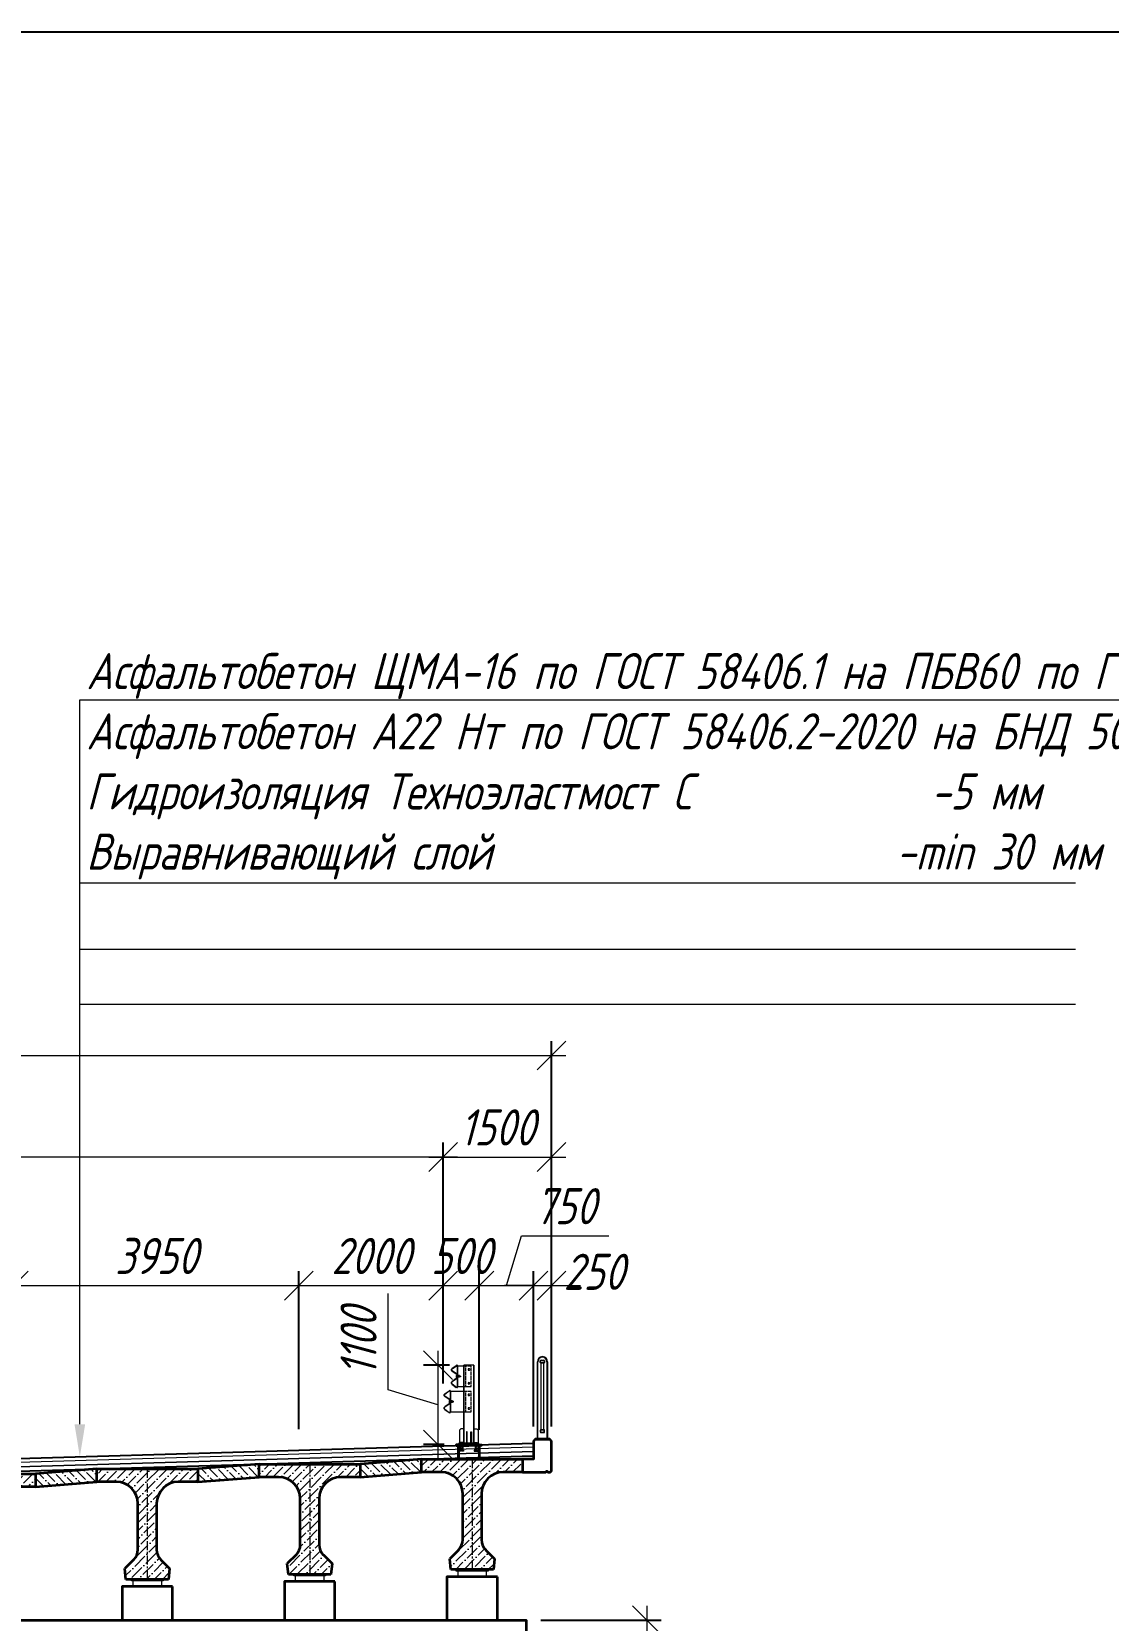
# Model space of a CAD drawing. Header units: millimetres. Extents: x 0 to 285450075, y -3000605 to 8125189010.
# Drawn here: x 7319947 to 7334859, y 38971 to 60973 of the extents above; entities that cross this region are included whole.
import ezdxf
from ezdxf import colors
from ezdxf.entities.mleader import LeaderData, LeaderLine
from ezdxf.math import Vec2, Vec3

# ---------------------------------------------------------------- set-up
doc = ezdxf.new("R2010")
doc.units = ezdxf.units.MM
for name, pattern in [('ACAD_ISO02W100', [15, 12, -3]), ('ACAD_ISO10W100', [18.5, 12, -3, 0.5, -3]), ('осевая', [2, 1.25, -0.25, 0.25, -0.25])]:
    doc.linetypes.add(name, pattern=pattern)
for name, color, linetype, lineweight in [('04_Невидимые', 3, 'Continuous', 13), ('1-Бетон', 106, 'Continuous', 35), ('1-Металл', 4, 'Continuous', 30), ('1-Тонкая', 5, 'Continuous', 20), ('1-Штриховка', 8, 'Continuous', 9), ('Б-Перила', 3, 'Continuous', 20), ('ИС_Выноска', 3, 'Continuous', 18), ('ИС_Выноски', 3, 'Continuous', 18), ('ИС_Ось', 3, 'осевая', 18), ('ИС_Размер', 3, 'Continuous', 18)]:
    doc.layers.add(name, color=color, linetype=linetype, lineweight=lineweight)
doc.layers.add('Красный поперечник', color=1, linetype='Continuous')
doc.styles.add('0', font='isocpeur.ttf', dxfattribs={"width": 0.8, "oblique": 15})
doc.styles.add('ISOCPEUR', font='isocpeur.ttf', dxfattribs={"width": 0.8, "oblique": 15, "height": 2.5})
doc.dimstyles.new('М200', dxfattribs={"dimscale": 200, "dimtxt": 2.5, "dimasz": 2, "dimexe": 1, "dimexo": 1, "dimgap": 0.8, "dimtad": 1, "dimdec": 0, "dimzin": 0, "dimdsep": 46, "dimtxsty": '0', "dimblk": 'OBLIQUE', "dimcen": 0.09, "dimdle": 1, "dimclrd": 256, "dimclre": 256, "dimclrt": 256, "dimadec": 4, "dimazin": 0, "dimtfac": 1, "dimtdec": 0, "dimtmove": 1, "dimatfit": 2, "dimfxl": 1, "dimtolj": 1, "dimtzin": 0, "dimlwd": -1, "dimarcsym": 0})

# ---------------------------------------------------------------- blocks, each defined once
blk = doc.blocks.new('1530')
at = {"layer": '1-Штриховка'}
h = blk.add_hatch(dxfattribs=at)
h.set_pattern_fill('ANSI36', color=256, scale=25, style=0)
h.set_pattern_definition([(45, (-1571632.81, 568569.22), (42.0949506, 154.348152), [198.4375, -39.6875, 0, -39.6875])])
h.paths.add_polyline_path([(130, -480), (130, -1117, 0.198927), (189, -1259), (310, -1380), (295, -1530), (-295, -1530), (-310, -1380), (-189, -1259, 0.198898), (-130, -1117), (-130, -480, 0.414214), (-430, -180), (-700, -180), (-700, 0), (700, 0), (700, -180), (430, -180, 0.414224)])
at = {"layer": '1-Бетон'}
for p, q in [((-700, 0), (700, 0)), ((-700, -180), (-700, 0)), ((-430, -180), (-700, -180)), ((700, -180), (430, -180)), ((700, 0), (700, -180)), ((-130, -1117), (-130, -480)), ((130, -480), (130, -1117)), ((-189, -1259), (-310, -1380)), ((189, -1259), (310, -1380)), ((-295, -1530), (-310, -1380)), ((295, -1530), (-295, -1530)), ((310, -1380), (295, -1530))]:
    blk.add_line(p, q, dxfattribs=at)
for centre, radius, start, end in [((-430, -480), 300, 0, 90), ((430, -480), 300, 90, 180), ((-330, -1117), 200, 315.0289, 359.9744), ((330, -1117), 200, 180.0256, 224.9711)]:
    blk.add_arc(centre, radius, start, end, dxfattribs=at)
at = {"layer": 'ИС_Ось', "ltscale": 100}
blk.add_line((0, 0), (0, -1530), dxfattribs=at)
blk = doc.blocks.new('_OBLIQUE')
at = {"color": 0, "linetype": 'ByBlock', "lineweight": -2}
blk.add_line((0.5, 0.5), (-0.5, -0.5), dxfattribs=at)
blk = doc.blocks.new('*D1136')
at = {"layer": 'Defpoints', "color": 0, "linetype": 'Continuous', "transparency": 16777216}
for p in [(7325647, 43606), (7325647, 42049), (7323647, 41417)]:
    blk.add_point(p, dxfattribs=at)
at = {"layer": 'ИС_Размер', "lineweight": -2, "transparency": 16777216}
for p, q in [((7323647, 41617), (7323647, 43806)), ((7325647, 42249), (7325647, 43806))]:
    blk.add_line(p, q, dxfattribs=at)
at = {"layer": 'ИС_Размер', "transparency": 16777216}
blk.add_line((7323447, 43606), (7325847, 43606), dxfattribs=at)
at = {"layer": 'ИС_Размер', "linetype": 'Continuous', "transparency": 16777216, "xscale": 400, "yscale": 400, "zscale": 400, "rotation": 180}
blk.add_blockref('_OBLIQUE', (7323647, 43606), dxfattribs=at)
at = {"layer": 'ИС_Размер', "linetype": 'Continuous', "transparency": 16777216, "xscale": 400, "yscale": 400, "zscale": 400}
blk.add_blockref('_OBLIQUE', (7325647, 43606), dxfattribs=at)
at = {"layer": 'ИС_Размер', "linetype": 'Continuous', "transparency": 16777216, "insert": (7324647, 44016), "char_height": 500, "attachment_point": 5, "style": '0'}
blk.add_mtext('\\A1;2000', dxfattribs=at)
blk = doc.blocks.new('*D1137')
at = {"layer": 'Defpoints', "color": 0, "transparency": 16777216}
for p in [(7327147, 43606), (7326897, 41452), (7327147, 41452)]:
    blk.add_point(p, dxfattribs=at)
at = {"layer": 'ИС_Размер', "lineweight": -2, "transparency": 16777216}
for p, q in [((7326897, 41652), (7326897, 43806)), ((7327147, 41652), (7327147, 43806))]:
    blk.add_line(p, q, dxfattribs=at)
at = {"layer": 'ИС_Размер', "transparency": 16777216}
for p, q in [((7326897, 43606), (7326497, 43606)), ((7326897, 43606), (7327147, 43606)), ((7327147, 43606), (7327547, 43606))]:
    blk.add_line(p, q, dxfattribs=at)
at = {"layer": 'ИС_Размер', "transparency": 16777216, "xscale": 400, "yscale": 400, "zscale": 400}
blk.add_blockref('_OBLIQUE', (7326897, 43606), dxfattribs=at)
at = {"layer": 'ИС_Размер', "transparency": 16777216, "xscale": 400, "yscale": 400, "zscale": 400, "rotation": 180}
blk.add_blockref('_OBLIQUE', (7327147, 43606), dxfattribs=at)
at = {"layer": 'ИС_Размер', "transparency": 16777216, "insert": (7327734, 43797), "char_height": 500, "attachment_point": 5, "style": '0'}
blk.add_mtext('\\A1;250', dxfattribs=at)
blk = doc.blocks.new('*D1138')
at = {"layer": 'Defpoints', "color": 0, "transparency": 16777216}
for p in [(7326147, 43606), (7325647, 42049), (7326147, 41409)]:
    blk.add_point(p, dxfattribs=at)
at = {"layer": 'ИС_Размер', "lineweight": -2, "transparency": 16777216}
for p, q in [((7325647, 42249), (7325647, 43806)), ((7326147, 41609), (7326147, 43806))]:
    blk.add_line(p, q, dxfattribs=at)
at = {"layer": 'ИС_Размер', "transparency": 16777216}
blk.add_line((7325447, 43606), (7326347, 43606), dxfattribs=at)
at = {"layer": 'ИС_Размер', "transparency": 16777216, "xscale": 400, "yscale": 400, "zscale": 400, "rotation": 180}
blk.add_blockref('_OBLIQUE', (7325647, 43606), dxfattribs=at)
at = {"layer": 'ИС_Размер', "transparency": 16777216, "xscale": 400, "yscale": 400, "zscale": 400}
blk.add_blockref('_OBLIQUE', (7326147, 43606), dxfattribs=at)
at = {"layer": 'ИС_Размер', "transparency": 16777216, "insert": (7325897, 44016), "char_height": 500, "attachment_point": 5, "style": '0'}
blk.add_mtext('\\A1;500', dxfattribs=at)
blk = doc.blocks.new('*D1139')
at = {"layer": 'Defpoints', "color": 0, "transparency": 16777216}
for p in [(7326897, 43606), (7326147, 41409), (7326897, 41452)]:
    blk.add_point(p, dxfattribs=at)
at = {"layer": 'ИС_Размер', "transparency": 16777216}
for p, q in [((7326522, 43606), (7326729, 44296)), ((7326729, 44296), (7327943, 44296)), ((7325947, 43606), (7327097, 43606))]:
    blk.add_line(p, q, dxfattribs=at)
at = {"layer": 'ИС_Размер', "lineweight": -2, "transparency": 16777216}
for p, q in [((7326147, 41609), (7326147, 43806)), ((7326897, 41652), (7326897, 43806))]:
    blk.add_line(p, q, dxfattribs=at)
at = {"layer": 'ИС_Размер', "transparency": 16777216, "xscale": 400, "yscale": 400, "zscale": 400, "rotation": 180}
blk.add_blockref('_OBLIQUE', (7326147, 43606), dxfattribs=at)
at = {"layer": 'ИС_Размер', "transparency": 16777216, "xscale": 400, "yscale": 400, "zscale": 400}
blk.add_blockref('_OBLIQUE', (7326897, 43606), dxfattribs=at)
at = {"layer": 'ИС_Размер', "transparency": 16777216, "insert": (7327336, 44706), "char_height": 500, "attachment_point": 5, "style": '0'}
blk.add_mtext('\\A1;750', dxfattribs=at)
blk = doc.blocks.new('*D1140')
at = {"layer": 'Defpoints', "color": 0, "linetype": 'Continuous', "transparency": 16777216}
for p in [(7327147, 46793), (7295697, 41553), (7327147, 41452)]:
    blk.add_point(p, dxfattribs=at)
at = {"layer": 'ИС_Размер', "lineweight": -2, "transparency": 16777216}
for p, q in [((7295697, 41753), (7295697, 46993)), ((7327147, 41652), (7327147, 46993))]:
    blk.add_line(p, q, dxfattribs=at)
at = {"layer": 'ИС_Размер', "transparency": 16777216}
blk.add_line((7295497, 46793), (7327347, 46793), dxfattribs=at)
at = {"layer": 'ИС_Размер', "linetype": 'Continuous', "transparency": 16777216, "xscale": 400, "yscale": 400, "zscale": 400, "rotation": 180}
blk.add_blockref('_OBLIQUE', (7295697, 46793), dxfattribs=at)
at = {"layer": 'ИС_Размер', "linetype": 'Continuous', "transparency": 16777216, "xscale": 400, "yscale": 400, "zscale": 400}
blk.add_blockref('_OBLIQUE', (7327147, 46793), dxfattribs=at)
at = {"layer": 'ИС_Размер', "linetype": 'Continuous', "transparency": 16777216, "insert": (7311422, 47203), "char_height": 500, "attachment_point": 5, "style": '0'}
blk.add_mtext('\\A1;31450', dxfattribs=at)
blk = doc.blocks.new('*D1141')
at = {"layer": 'Defpoints', "color": 0, "linetype": 'Continuous', "transparency": 16777216}
for p in [(7311797, 45387), (7325647, 42049), (7311797, 41061)]:
    blk.add_point(p, dxfattribs=at)
at = {"layer": 'ИС_Размер', "lineweight": -2, "transparency": 16777216}
for p, q in [((7311797, 41261), (7311797, 45587)), ((7325647, 42249), (7325647, 45587))]:
    blk.add_line(p, q, dxfattribs=at)
at = {"layer": 'ИС_Размер', "transparency": 16777216}
blk.add_line((7325847, 45387), (7311597, 45387), dxfattribs=at)
at = {"layer": 'ИС_Размер', "linetype": 'Continuous', "transparency": 16777216, "xscale": 400, "yscale": 400, "zscale": 400, "rotation": 180}
blk.add_blockref('_OBLIQUE', (7311797, 45387), dxfattribs=at)
at = {"layer": 'ИС_Размер', "linetype": 'Continuous', "transparency": 16777216, "xscale": 400, "yscale": 400, "zscale": 400}
blk.add_blockref('_OBLIQUE', (7325647, 45387), dxfattribs=at)
at = {"layer": 'ИС_Размер', "linetype": 'Continuous', "transparency": 16777216, "insert": (7318722, 45797), "char_height": 500, "attachment_point": 5, "style": '0'}
blk.add_mtext('\\A1;13850', dxfattribs=at)
blk = doc.blocks.new('ПО')
at = {"layer": '1-Металл'}
blk.add_lwpolyline([(100, 0), (100, 10), (-100, 10), (-100, 0)], close=True, dxfattribs=at)
at = {"layer": 'Б-Перила'}
for p, q in [((-70, 10), (-70, 1080)), ((-62, 10), (-62, 1080)), ((-30, 1070), (-30, 1090)), ((-25, 1070), (-25, 1090)), ((-20, 1100), (20, 1100)), ((-20, 1095), (20, 1095)), ((20, 1065), (-20, 1065)), ((20, 1060), (-20, 1060)), ((-19, 138), (-19, 1060)), ((19, 138), (19, 1060)), ((25, 1090), (25, 1070)), ((30, 1090), (30, 1070)), ((62, 1080), (62, 10)), ((70, 1080), (70, 10)), ((-30, 128), (-30, 108)), ((-25, 128), (-25, 108)), ((20, 138), (-20, 138)), ((20, 133), (-20, 133)), ((-20, 103), (20, 103)), ((-20, 98), (20, 98)), ((-19, 138), (19, 138)), ((25, 108), (25, 128)), ((30, 108), (30, 128))]:
    blk.add_line(p, q, dxfattribs=at)
for centre, radius, start, end in [((0, 1080), 70, 90, 180), ((0, 1080), 62, 90, 180), ((0, 1080), 70, 360, 90), ((0, 1080), 62, 0, 90), ((-20, 1090), 10, 90, 180), ((-20, 1070), 10, 180, 270), ((-20, 1090), 5, 90, 180), ((-20, 1070), 5, 180, 270), ((20, 1090), 10, 0, 90), ((20, 1090), 5, 0, 90), ((20, 1070), 10, 270, 0), ((20, 1070), 5, 270, 0), ((-20, 128), 10, 90, 180), ((-20, 108), 10, 180, 270), ((-20, 128), 5, 90, 180), ((-20, 108), 5, 180, 270), ((20, 128), 10, 0, 90), ((20, 128), 5, 0, 90), ((20, 108), 10, 270, 0), ((20, 108), 5, 270, 0)]:
    blk.add_arc(centre, radius, start, end, dxfattribs=at)
blk = doc.blocks.new('*D1151')
at = {"layer": 'Defpoints', "color": 0, "linetype": 'Continuous', "transparency": 16777216}
for p in [(7323647, 43606), (7323647, 41417), (7319697, 41290)]:
    blk.add_point(p, dxfattribs=at)
at = {"layer": 'ИС_Размер', "lineweight": -2, "transparency": 16777216}
for p, q in [((7319697, 41490), (7319697, 43806)), ((7323647, 41617), (7323647, 43806))]:
    blk.add_line(p, q, dxfattribs=at)
at = {"layer": 'ИС_Размер', "transparency": 16777216}
blk.add_line((7319497, 43606), (7323847, 43606), dxfattribs=at)
at = {"layer": 'ИС_Размер', "linetype": 'Continuous', "transparency": 16777216, "xscale": 400, "yscale": 400, "zscale": 400, "rotation": 180}
blk.add_blockref('_OBLIQUE', (7319697, 43606), dxfattribs=at)
at = {"layer": 'ИС_Размер', "linetype": 'Continuous', "transparency": 16777216, "xscale": 400, "yscale": 400, "zscale": 400}
blk.add_blockref('_OBLIQUE', (7323647, 43606), dxfattribs=at)
at = {"layer": 'ИС_Размер', "linetype": 'Continuous', "transparency": 16777216, "insert": (7321672, 44016), "char_height": 500, "attachment_point": 5, "style": '0'}
blk.add_mtext('\\A1;3950', dxfattribs=at)
blk = doc.blocks.new('*D1221')
at = {"layer": 'Defpoints', "color": 0, "linetype": 'Continuous', "transparency": 16777216}
for p in [(7326797, 38972, 5778), (7324897, 37472, 5778), (7328468, 37472)]:
    blk.add_point(p, dxfattribs=at)
at = {"layer": 'ИС_Размер', "transparency": 16777216}
blk.add_line((7328468, 39172), (7328468, 37272), dxfattribs=at)
at = {"layer": 'ИС_Размер', "lineweight": -2, "transparency": 16777216}
for p, q in [((7326997, 38972), (7328668, 38972)), ((7325097, 37472), (7328668, 37472))]:
    blk.add_line(p, q, dxfattribs=at)
at = {"layer": 'ИС_Размер', "linetype": 'Continuous', "transparency": 16777216, "xscale": 400, "yscale": 400, "zscale": 400}
for p, rotation in [((7328468, 38972), 90), ((7328468, 37472), 270)]:
    blk.add_blockref('_OBLIQUE', p, dxfattribs=dict(at, rotation=rotation))
at = {"layer": 'ИС_Размер', "linetype": 'Continuous', "transparency": 16777216, "insert": (7328058, 38222), "char_height": 500, "attachment_point": 5, "rotation": 90, "style": '0'}
blk.add_mtext('\\A1;1500', dxfattribs=at)
blk = doc.blocks.new('*D1153')
at = {"layer": 'Defpoints', "color": 0, "linetype": 'Continuous', "transparency": 16777216}
for p in [(7327147, 45387), (7325647, 43606, 5778), (7327147, 43606, 5778)]:
    blk.add_point(p, dxfattribs=at)
at = {"layer": 'ИС_Размер', "lineweight": -2, "transparency": 16777216}
for p, q in [((7325647, 43806), (7325647, 45587)), ((7327147, 43806), (7327147, 45587))]:
    blk.add_line(p, q, dxfattribs=at)
at = {"layer": 'ИС_Размер', "transparency": 16777216}
blk.add_line((7325447, 45387), (7327347, 45387), dxfattribs=at)
at = {"layer": 'ИС_Размер', "linetype": 'Continuous', "transparency": 16777216, "xscale": 400, "yscale": 400, "zscale": 400, "rotation": 180}
blk.add_blockref('_OBLIQUE', (7325647, 45387), dxfattribs=at)
at = {"layer": 'ИС_Размер', "linetype": 'Continuous', "transparency": 16777216, "xscale": 400, "yscale": 400, "zscale": 400}
blk.add_blockref('_OBLIQUE', (7327147, 45387), dxfattribs=at)
at = {"layer": 'ИС_Размер', "linetype": 'Continuous', "transparency": 16777216, "insert": (7326397, 45797), "char_height": 500, "attachment_point": 5, "style": '0'}
blk.add_mtext('\\A1;1500', dxfattribs=at)
blk = doc.blocks.new('_None')
blk = doc.blocks.new('*D1462')
at = {"layer": 'Defpoints', "color": 0, "transparency": 16777216}
for p in [(7325932, 42504), (7325574, 41404), (7325862, 41404)]:
    blk.add_point(p, dxfattribs=at)
at = {"layer": 'ИС_Размер', "transparency": 16777216}
for p, q in [((7324884, 42161), (7324884, 43495)), ((7325574, 42704), (7325574, 41204)), ((7325574, 41954), (7324884, 42161))]:
    blk.add_line(p, q, dxfattribs=at)
at = {"layer": 'ИС_Размер', "lineweight": -2, "transparency": 16777216}
for p, q in [((7325732, 42504), (7325374, 42504)), ((7325662, 41404), (7325374, 41404))]:
    blk.add_line(p, q, dxfattribs=at)
at = {"layer": 'ИС_Размер', "transparency": 16777216, "xscale": 400, "yscale": 400, "zscale": 400}
for p, rotation in [((7325574, 42504), 90), ((7325574, 41404), 270)]:
    blk.add_blockref('_OBLIQUE', p, dxfattribs=dict(at, rotation=rotation))
at = {"layer": 'ИС_Размер', "transparency": 16777216, "insert": (7324474, 42828), "char_height": 500, "attachment_point": 5, "rotation": 90, "style": '0'}
blk.add_mtext('\\A1;1100', dxfattribs=at)
blk = doc.blocks.new('Барьерка3')
at = {"lineweight": 15}
for p, q in [((1026, 1779), (1026, 699)), ((1026, 1779), (1166, 1779)), ((1034, 1779), (1034, 699)), ((1159, 699), (1159, 1779)), ((1166, 699), (1166, 1779)), ((1166, 1763), (1256, 1763)), ((1252, 1763), (1252, 1483)), ((1256, 1779), (1255, 1775)), ((1255, 1775), (1261, 1774)), ((1256, 1779), (1262, 1778)), ((1256, 1763), (1256, 1483)), ((1328, 1727), (1267, 1771)), ((1330, 1730), (1270, 1774)), ((1213, 1628), (1213, 1617)), ((1213, 1628), (1225, 1628)), ((1213, 1617), (1225, 1617)), ((1225, 1633), (1225, 1613)), ((1226, 1636), (1233, 1636)), ((1226, 1610), (1233, 1610)), ((1234, 1633), (1234, 1613)), ((1234, 1633), (1234, 1613)), ((1235, 1636), (1250, 1636)), ((1235, 1636), (1240, 1636)), ((1235, 1610), (1250, 1610)), ((1235, 1610), (1240, 1610)), ((1239, 1628), (1250, 1628)), ((1239, 1617), (1250, 1617)), ((1250, 1601), (1250, 1645)), ((1250, 1645), (1252, 1645)), ((1252, 1601), (1250, 1601)), ((1252, 1645), (1252, 1601)), ((1260, 1638), (1260, 1607)), ((1267, 1657), (1328, 1700)), ((1267, 1589), (1328, 1546)), ((1270, 1654), (1330, 1696)), ((1270, 1592), (1330, 1549)), ((1256, 1483), (1166, 1483)), ((1166, 1413), (1356, 1413)), ((1261, 1472), (1255, 1471)), ((1256, 1467), (1255, 1471)), ((1262, 1468), (1256, 1467)), ((1328, 1519), (1267, 1475)), ((1330, 1515), (1270, 1471)), ((1352, 1413), (1352, 1133)), ((1356, 1429), (1355, 1425)), ((1355, 1425), (1361, 1424)), ((1356, 1429), (1362, 1428)), ((1356, 1413), (1356, 1133)), ((1428, 1377), (1367, 1421)), ((1367, 1307), (1428, 1350)), ((1430, 1380), (1370, 1424)), ((1370, 1304), (1430, 1346)), ((1356, 1133), (1166, 1133)), ((1361, 1122), (1355, 1121)), ((1356, 1117), (1355, 1121)), ((1362, 1118), (1356, 1117)), ((1360, 1288), (1360, 1257)), ((1367, 1239), (1428, 1196)), ((1428, 1169), (1367, 1125)), ((1370, 1242), (1430, 1199)), ((1430, 1165), (1370, 1121)), ((980, 699), (980, 709)), ((1012, 709), (980, 709)), ((980, 699), (980, 709)), ((1006, 709), (980, 709)), ((996, 699), (980, 699)), ((1012, 699), (980, 699)), ((989, 699), (989, 709)), ((989, 699), (989, 709)), ((989, 699), (989, 709)), ((989, 699), (989, 709)), ((1003, 699), (1003, 709)), ((1003, 699), (1003, 709)), ((1003, 699), (1003, 709)), ((1003, 699), (1003, 709)), ((1003, 699), (1003, 709)), ((1003, 699), (1003, 709)), ((1003, 699), (1003, 709)), ((1003, 699), (1003, 709)), ((1003, 699), (1003, 709)), ((1003, 699), (1003, 709)), ((1010, 709), (1006, 709)), ((1012, 701), (1012, 709)), ((1012, 699), (1012, 707)), ((1012, 699), (1012, 707)), ((1012, 701), (1012, 707)), ((1012, 699), (1012, 707)), ((1012, 699), (1012, 707)), ((1180, 701), (1180, 709)), ((1180, 709), (1212, 709)), ((1180, 699), (1180, 707)), ((1180, 699), (1180, 707)), ((1180, 701), (1180, 707)), ((1180, 699), (1180, 707)), ((1180, 699), (1180, 707)), ((1180, 699), (1212, 699)), ((1182, 709), (1186, 709)), ((1186, 709), (1212, 709)), ((1189, 699), (1189, 709)), ((1189, 699), (1189, 709)), ((1189, 699), (1189, 709)), ((1189, 699), (1189, 709)), ((1189, 699), (1189, 709)), ((1189, 699), (1189, 709)), ((1189, 699), (1189, 709)), ((1189, 699), (1189, 709)), ((1189, 699), (1189, 709)), ((1189, 699), (1189, 709)), ((1196, 699), (1212, 699)), ((1203, 699), (1203, 709)), ((1203, 699), (1203, 709)), ((1203, 699), (1203, 709)), ((1203, 699), (1203, 709)), ((1212, 699), (1212, 709)), ((1212, 699), (1212, 709))]:
    blk.add_line(p, q, dxfattribs=at)
at = {"color": 3, "linetype": 'ACAD_ISO02W100', "lineweight": 15, "ltscale": 2}
for p, q in [((1063, 1763), (1166, 1763)), ((1063, 1483), (1063, 1763)), ((1138, 1483), (1138, 1763)), ((1166, 1483), (1063, 1483)), ((1063, 1413), (1166, 1413)), ((1063, 1133), (1063, 1413)), ((1138, 1133), (1138, 1413)), ((1166, 1133), (1063, 1133)), ((983, 679), (983, 659)), ((985, 679), (985, 659)), ((1007, 679), (1007, 659)), ((1009, 679), (1009, 659)), ((1183, 679), (1183, 659)), ((1185, 679), (1185, 659)), ((1207, 679), (1207, 659)), ((1209, 679), (1209, 659)), ((984, 659), (984, 599)), ((1008, 659), (1008, 599)), ((1184, 659), (1184, 599)), ((1208, 659), (1208, 599))]:
    blk.add_line(p, q, dxfattribs=at)
at = {"color": 7, "lineweight": 15}
for p, q in [((1313, 1278), (1313, 1267)), ((1313, 1278), (1325, 1278)), ((1313, 1267), (1325, 1267)), ((1325, 1283), (1325, 1263)), ((1326, 1286), (1333, 1286)), ((1326, 1260), (1333, 1260)), ((1334, 1283), (1334, 1263)), ((1334, 1283), (1334, 1263)), ((1335, 1286), (1350, 1286)), ((1335, 1286), (1340, 1286)), ((1335, 1260), (1350, 1260)), ((1335, 1260), (1340, 1260)), ((1339, 1278), (1350, 1278)), ((1339, 1267), (1350, 1267))]:
    blk.add_line(p, q, dxfattribs=at)
at = {"lineweight": 15, "ltscale": 5}
for p, q in [((1350, 1251), (1350, 1295)), ((1350, 1295), (1352, 1295)), ((1352, 1251), (1350, 1251)), ((1352, 1295), (1352, 1251))]:
    blk.add_line(p, q, dxfattribs=at)
at = {"linetype": 'ACAD_ISO10W100', "ltscale": 2.5}
for p, q in [((996, 685), (996, 587)), ((1196, 685), (1196, 587))]:
    blk.add_line(p, q, dxfattribs=at)
at = {"linetype": 'Continuous'}
for p, q in [((946, 477), (946, 659)), ((1246, 477), (946, 477)), ((956, 659), (956, 477)), ((1237, 659), (1237, 477)), ((1246, 477), (1246, 659))]:
    blk.add_line(p, q, dxfattribs=at)
at = {"lineweight": 15}
blk.add_lwpolyline([(1260, 1638), (1264, 1638, -0.414214), (1270, 1632), (1270, 1625), (1266, 1625), (1266, 1621), (1270, 1621), (1270, 1614, -0.414214), (1264, 1608), (1260, 1608), (1260, 1638)], format="xyb", dxfattribs=at)
at = {"color": 7, "lineweight": 15}
blk.add_lwpolyline([(1360, 1288), (1364, 1288, -0.414214), (1370, 1282), (1370, 1275), (1366, 1275), (1366, 1271), (1370, 1271), (1370, 1264, -0.414214), (1364, 1258), (1360, 1258), (1360, 1288)], format="xyb", dxfattribs=at)
at = {"lineweight": 15}
for points in [[(1026, 897), (986, 897), (966, 877), (966, 699)], [(1166, 897), (1206, 897), (1226, 877), (1226, 699)]]:
    blk.add_lwpolyline(points, dxfattribs=at)
at = {"linetype": 'Continuous'}
for points in [[(1096, 679), (921, 679), (921, 659), (1096, 659)], [(1096, 679), (1271, 679), (1271, 659), (1096, 659)]]:
    blk.add_lwpolyline(points, dxfattribs=at)
blk.add_lwpolyline([(921, 659), (1271, 659), (1271, 679), (921, 679)], close=True, dxfattribs=at)
at = {"lineweight": 15}
for points in [[(1236, 679), (956, 679), (956, 699), (1236, 699)], [(1071, 855), (1061, 855), (1061, 699), (1071, 699)], [(1121, 855), (1131, 855), (1131, 699), (1121, 699)]]:
    blk.add_lwpolyline(points, close=True, dxfattribs=at)
at = {"color": 3, "linetype": 'ACAD_ISO02W100', "lineweight": 15, "ltscale": 2}
for points in [[(971, 599), (1021, 599), (1021, 589), (971, 589)], [(982, 659), (1010, 659), (1010, 599), (982, 599)], [(1221, 599), (1171, 599), (1171, 589), (1221, 589)], [(1210, 659), (1182, 659), (1182, 599), (1210, 599)]]:
    blk.add_lwpolyline(points, close=True, dxfattribs=at)
at = {"lineweight": 15}
for centre in [(1096, 1718), (1096, 1528), (1096, 1368), (1096, 1178)]:
    blk.add_circle(centre, 10.9, dxfattribs=at)
for centre, radius, start, end in [((1258, 1758), 16, 53.8126, 78.6901), ((1258, 1758), 20, 53.8126, 78.6901), ((1280, 1637), 24, 122.4532, 180), ((1280, 1609), 24, 180, 237.5468), ((1280, 1637), 20, 122.4532, 180), ((1280, 1609), 20, 180, 237.5468), ((1319, 1713), 16, 302.4532, 57.5468), ((1319, 1532), 16, 302.4532, 57.5468), ((1319, 1713), 20, 302.4532, 57.5468), ((1319, 1532), 20, 302.4532, 57.5468), ((1258, 1487), 16, 281.3099, 306.1874), ((1258, 1487), 20, 281.3099, 306.1874), ((1358, 1408), 16, 53.8126, 78.6901), ((1358, 1408), 20, 53.8126, 78.6901), ((1419, 1363), 16, 302.4532, 57.5468), ((1419, 1363), 20, 302.4532, 57.5468), ((1380, 1287), 24, 122.4532, 180), ((1380, 1287), 20, 122.4532, 180), ((1358, 1137), 16, 281.3099, 306.1874), ((1358, 1137), 20, 281.3099, 306.1874), ((982, 707), 2, 90, 180), ((982, 701), 2, 180, 270), ((987, 707), 2, 0, 90), ((987, 701), 2, 270, 0), ((991, 707), 2, 90, 180), ((991, 701), 2, 180, 270), ((1001, 707), 2, 0, 90), ((1001, 701), 2, 270, 0), ((1005, 707), 2, 90, 180), ((1005, 701), 2, 180, 270), ((1010, 707), 2, 359.9996, 90), ((1010, 701), 2, 270, 0), ((1182, 707), 2, 90, 180.0004), ((1182, 701), 2, 180, 270), ((1187, 707), 2, 0, 90), ((1187, 701), 2, 270, 0), ((1191, 707), 2, 90, 180), ((1191, 701), 2, 180, 270), ((1201, 707), 2, 0, 90), ((1201, 701), 2, 270, 0), ((1205, 707), 2, 90, 180), ((1205, 701), 2, 180, 270), ((1210, 707), 2, 0, 90), ((1210, 701), 2, 270, 0)]:
    blk.add_arc(centre, radius, start, end, dxfattribs=at)
at = {"lineweight": 15, "ltscale": 0.2}
for centre, radius, start, end in [((1380, 1259), 24, 180, 237.5468), ((1380, 1259), 20, 180, 237.5468), ((1419, 1182), 16, 302.4532, 57.5468), ((1419, 1182), 20, 302.4532, 57.5468)]:
    blk.add_arc(centre, radius, start, end, dxfattribs=at)
at = {"lineweight": 15}
for centre, major_axis, start_param, end_param in [((1229, 1633), (3.23, 3.23), 1.691386, 2.356194), ((1229, 1633), (-3.23, 3.23), 0.785398, 2.356194), ((1229, 1624), (3.23, 3.23), 0.785398, 2.356194), ((1229, 1622), (-3.23, 3.23), 0.785398, 2.356194), ((1229, 1613), (3.23, 3.23), 0.785398, 2.356194), ((1229, 1613), (-3.23, 3.23), 0.785398, 1.450207), ((1229, 1633), (3.23, 3.23), 3.926991, 5.497787), ((1229, 1624), (-3.23, 3.23), 3.926991, 5.497787), ((1229, 1622), (3.23, 3.23), 3.926991, 5.497787), ((1229, 1613), (-3.23, 3.23), 3.926991, 5.497787), ((1229, 1633), (-3.23, 3.23), 3.926991, 4.5918), ((1229, 1613), (3.23, 3.23), 4.832978, 5.497787), ((1239, 1633), (3.23, 3.23), 1.691386, 2.356194), ((1239, 1633), (3.23, 3.23), 2.356194, 3.926991), ((1239, 1624), (-3.23, 3.23), -0.785398, 0.785398), ((1239, 1622), (3.23, 3.23), 2.356194, 3.926991), ((1239, 1613), (-3.23, 3.23), -0.785398, 0.785398), ((1239, 1613), (-3.23, 3.23), 0.785398, 1.450207)]:
    blk.add_ellipse(centre, major_axis=major_axis, ratio=1, start_param=start_param, end_param=end_param, dxfattribs=at)
at = {"color": 7, "lineweight": 15}
for centre, major_axis, start_param, end_param in [((1329, 1283), (3.23, 3.23), 1.691386, 2.356194), ((1329, 1283), (-3.23, 3.23), 0.785398, 2.356194), ((1329, 1274), (3.23, 3.23), 0.785398, 2.356194), ((1329, 1272), (-3.23, 3.23), 0.785398, 2.356194), ((1329, 1263), (3.23, 3.23), 0.785398, 2.356194), ((1329, 1263), (-3.23, 3.23), 0.785398, 1.450207), ((1329, 1283), (3.23, 3.23), 3.926991, 5.497787), ((1329, 1274), (-3.23, 3.23), 3.926991, 5.497787), ((1329, 1272), (3.23, 3.23), 3.926991, 5.497787), ((1329, 1263), (-3.23, 3.23), 3.926991, 5.497787), ((1329, 1283), (-3.23, 3.23), 3.926991, 4.5918), ((1329, 1263), (3.23, 3.23), 4.832978, 5.497787), ((1339, 1283), (3.23, 3.23), 1.691386, 2.356194), ((1339, 1283), (3.23, 3.23), 2.356194, 3.926991), ((1339, 1274), (-3.23, 3.23), -0.785398, 0.785398), ((1339, 1272), (3.23, 3.23), 2.356194, 3.926991), ((1339, 1263), (-3.23, 3.23), -0.785398, 0.785398), ((1339, 1263), (-3.23, 3.23), 0.785398, 1.450207)]:
    blk.add_ellipse(centre, major_axis=major_axis, ratio=1, start_param=start_param, end_param=end_param, dxfattribs=at)

msp = doc.modelspace()

# ---------------------------------------------------------------- hatches: boundary and pattern name
at = {"layer": '1-Штриховка'}
h = msp.add_hatch(dxfattribs=at)
h.set_pattern_fill('ANSI36', color=256, scale=25, angle=90, style=0)
h.set_pattern_definition([(135, (1596024.92, -5210950.3), (-154.3481521, 42.0949506), [198.4375, -39.6875, 0, -39.6875])])
h.paths.add_polyline_path([(7325347.2882, 41201.8216), (7324497.2882, 41134.3216), (7324497.2882, 40954.3216), (7325347.2882, 41021.8216)])
h = msp.add_hatch(dxfattribs=at)
h.set_pattern_fill('ANSI36', color=256, scale=25, angle=90, style=0)
h.set_pattern_definition([(135, (1591524.92, -5211085.3), (-154.3481521, 42.0949506), [198.4375, -39.6875, 0, -39.6875])])
h.paths.add_polyline_path([(7320847.2882, 41066.8216), (7319997.2882, 40999.3216), (7319997.2882, 40819.3216), (7320847.2882, 40886.8216)])
h = msp.add_hatch(dxfattribs=at)
h.set_pattern_fill('ANSI36', color=256, scale=25, angle=90, style=0)
h.set_pattern_definition([(135, (1593774.92, -5211017.8), (-154.3481521, 42.0949506), [198.4375, -39.6875, 0, -39.6875])])
h.paths.add_polyline_path([(7323097.2882, 41134.3216), (7322247.2882, 41066.8216), (7322247.2882, 40886.8216), (7323097.2882, 40954.3216)])

# ---------------------------------------------------------------- linework, layer by layer
at = {"color": 1}
msp.add_lwpolyline([(7283328.9957, 60973.4665), (7359916.2303, 60973.4665), (7359916.2303, -10235.03), (7283328.9957, -10235.03)], close=True, dxfattribs=at)
at = {"layer": '04_Невидимые', "elevation": 5778.159}
for points in [[(7326267.2882, 39651.8216), (7325827.2882, 39651.8216), (7325827.2882, 39671.8216), (7326267.2882, 39671.8216)], [(7321767.2882, 39516.8216), (7321327.2882, 39516.8216), (7321327.2882, 39536.8216), (7321767.2882, 39536.8216)], [(7324017.2882, 39584.3216), (7323577.2882, 39584.3216), (7323577.2882, 39604.3216), (7324017.2882, 39604.3216)]]:
    msp.add_lwpolyline(points, close=True, dxfattribs=at)
at = {"layer": '1-Бетон', "elevation": 5778.159}
msp.add_lwpolyline([(7326747.2882, 41021.8216), (7327066.8712, 41021.8216, -1), (7327096.8712, 41021.8216), (7327127.1401, 41021.8216), (7327147.1401, 41041.8216), (7327147.1401, 41451.8216), (7327127.1401, 41471.8216), (7326917.1401, 41471.8216), (7326897.1401, 41451.6944), (7326897.1401, 41201.8216), (7326747.2882, 41201.8216)], format="xyb", dxfattribs=at)
for points in [[(7324497.2882, 40954.3216), (7325347.2882, 41021.8216), (7325347.2882, 41201.8216), (7324497.2882, 41134.3216)], [(7319997.2882, 40819.3216), (7320847.2882, 40886.8216), (7320847.2882, 41066.8216), (7319997.2882, 40999.3216)], [(7322247.2882, 40886.8216), (7323097.2882, 40954.3216), (7323097.2882, 41134.3216), (7322247.2882, 41066.8216)], [(7321897.2882, 39438.8216), (7321197.2882, 39438.8216), (7321197.2882, 38972.3113), (7321897.2882, 38972.3113)], [(7324147.2882, 39506.3216), (7323447.2882, 39506.3216), (7323447.2882, 38972.3113), (7324147.2882, 38972.3113)], [(7326397.2882, 39573.8216), (7325697.2882, 39573.8216), (7325697.2882, 38972.3113), (7326397.2882, 38972.3113)]]:
    msp.add_lwpolyline(points, close=True, dxfattribs=at)
msp.add_lwpolyline([(7311797.1993, 38972.3113), (7326797.0215, 38972.3113), (7326796.8437, 38222.3113), (7324896.6658, 37472.3113), (7313696.8437, 37472.3113), (7311797.0215, 38222.3113), (7311797.1993, 38972.3113)], dxfattribs=at)
at = {"layer": '1-Тонкая', "elevation": 5778.159}
for points in [[(7295947.0803, 40425.3113), (7297897.4828, 40503.3274), (7298647.4828, 40525.8274), (7302597.4828, 40644.3274), (7307547.4828, 40792.8274), (7309447.4828, 40849.8274), (7310547.4828, 40882.8274), (7315497.4828, 41031.3274), (7319447.4828, 41149.8274), (7323197.4828, 41262.3274), (7323947.4828, 41284.8274), (7326897.1402, 41373.3171)], [(7295947.0803, 40365.3113), (7297897.4828, 40443.3274), (7298647.4828, 40465.8274), (7302597.4828, 40584.3274), (7307547.4828, 40732.8274), (7309447.4828, 40789.8274), (7310547.4828, 40822.8274), (7315497.4828, 40971.3274), (7319447.4828, 41089.8274), (7323197.4828, 41202.3274), (7323947.4828, 41224.8274), (7326897.1402, 41313.3171)], [(7295947.0803, 40360.3113), (7297897.4828, 40438.3274), (7298647.4828, 40460.8274), (7302597.4828, 40579.3274), (7307547.4828, 40727.8274), (7309447.4828, 40784.8274), (7310547.4828, 40817.8274), (7315497.4828, 40966.3274), (7319447.4828, 41084.8274), (7323197.4828, 41197.3274), (7323947.4828, 41219.8274), (7326897.1402, 41308.3171)]]:
    msp.add_lwpolyline(points, dxfattribs=at)
at = {"layer": 'Defpoints', "color": 252, "true_color": 0x939598, "elevation": 5778.159}
msp.add_lwpolyline([(7295947.0803, 40300.3113), (7297897.4828, 40378.3274), (7298647.4828, 40400.8274), (7302597.4828, 40519.3274), (7307547.4828, 40667.8274), (7309447.4828, 40724.8274), (7310547.4828, 40757.8274), (7315497.4828, 40906.3274), (7319447.4828, 41024.8274), (7323197.4828, 41137.3274), (7323947.4828, 41159.8274), (7326897.1402, 41248.3171)], dxfattribs=at)
at = {"layer": 'ИС_Выноска'}
for p, q in [((7320613.2337, 49185.8795, 5778.159), (7334404.0737, 49185.8797, 5778.159)), ((7320613.2337, 48267.9061, 5778.159), (7334404.0737, 48267.9063, 5778.159)), ((7320613.2337, 47503.1486, 5778.159), (7334404.0737, 47503.1489, 5778.159))]:
    msp.add_line(p, q, dxfattribs=at)
at = {"layer": 'ИС_Размер', "elevation": 5778.159}
for points in [[(7326247.2882, 39651.8216), (7325847.2882, 39651.8216), (7325847.2882, 39573.8216), (7326247.2882, 39573.8216), (7326247.2882, 39651.8216)], [(7321747.2882, 39516.8216), (7321347.2882, 39516.8216), (7321347.2882, 39438.8216), (7321747.2882, 39438.8216), (7321747.2882, 39516.8216)], [(7323997.2882, 39584.3216), (7323597.2882, 39584.3216), (7323597.2882, 39506.3216), (7323997.2882, 39506.3216), (7323997.2882, 39584.3216)]]:
    msp.add_lwpolyline(points, dxfattribs=at)
at = {"layer": 'Красный поперечник', "elevation": 5778.159}
msp.add_lwpolyline([(7295947.0803, 40475.3113), (7297897.4828, 40553.3274), (7298647.4828, 40575.8274), (7302597.4828, 40694.3274), (7307547.4828, 40842.8274), (7309447.4828, 40899.8274), (7310547.4828, 40932.8274), (7315497.4828, 41081.3274), (7319447.4828, 41199.8274), (7323197.4828, 41312.3274), (7323947.4828, 41334.8274), (7326897.1402, 41423.3171)], dxfattribs=at)

# ---------------------------------------------------------------- block references
at = {"xscale": -1}
msp.add_blockref('Барьерка3', (7327098.3376, 40725.2701, 5778.159), dxfattribs=at)
at = {"layer": 'ИС_Размер', "linetype": 'Continuous'}
for name, p in [('ПО', (7327021.7244, 41471.8216, 5778.159)), ('1530', (7326047.2882, 41201.8216, 5778.159)), ('1530', (7319297.2882, 40999.3216, 5778.159)), ('1530', (7321547.2882, 41066.8216, 5778.159)), ('1530', (7323797.2882, 41134.3216, 5778.159))]:
    msp.add_blockref(name, p, dxfattribs=at)

# ---------------------------------------------------------------- dimensions: what is measured, and where the dimension line sits
for base, p1, p2, picture, middle in [((7327147.1401, 46792.7196, 5778.159), (7295697.4341, 41552.8385, 5778.159), (7327147.1401, 41451.8216, 5778.159), '*D1140', (7311422.2871, 47202.7196, 5778.159)), ((7311797.0782, 45387.1772, 5778.159), (7325647.0782, 42049.29, 5778.159), (7311797.0782, 41060.5639, 5778.159), '*D1141', (7318722.0782, 45797.1772, 5778.159)), ((7327147.1401, 45387.1772), (7325647.0782, 43606.3475, 5778.159), (7327147.1401, 43606.3475, 5778.159), '*D1153', (7326397.1092, 45797.1772)), ((7323647.0782, 43606.3475, 5778.159), (7319697.0782, 41290.0203, 5778.159), (7323647.0782, 41416.6306, 5778.159), '*D1151', (7321672.0782, 44016.3475, 5778.159)), ((7325647.0782, 43606.3475, 5778.159), (7323647.0782, 41416.6306, 5778.159), (7325647.0782, 42049.29, 5778.159), '*D1136', (7324647.0782, 44016.3475, 5778.159))]:
    dim = msp.add_linear_dim(base=base, p1=p1, p2=p2, dimstyle='М200', dxfattribs=at)
    dim.commit()
    dim.dimension.update_dxf_attribs({"geometry": picture, "text_midpoint": middle})
at = {"layer": 'ИС_Размер'}
dim = msp.add_linear_dim(base=(7326897.1401, 43606.3475, 5778.159), p1=(7326146.7223, 41409.4377, 5778.159), p2=(7326897.1401, 41451.6944, 5778.159), dimstyle='М200', dxfattribs=at)
dim.commit()
dim.dimension.update_dxf_attribs({"geometry": '*D1139', "text_midpoint": (7326888.9312, 44706.3475, 5778.159)})
dim = msp.add_linear_dim(base=(7326146.7223, 43606.3475, 5778.159), p1=(7325647.0782, 42049.29, 5778.159), p2=(7326146.7223, 41409.4377, 5778.159), dimstyle='М200', dxfattribs=at)
dim.commit()
dim.dimension.update_dxf_attribs({"geometry": '*D1138', "text_midpoint": (7325896.9003, 43606.3475, 5778.159), "dimtype": 160})
dim = msp.add_linear_dim(base=(7327147.1401, 43606.3475, 5778.159), p1=(7326897.1401, 41451.6944, 5778.159), p2=(7327147.1401, 41451.8216, 5778.159), angle=180, dimstyle='М200', dxfattribs=at)
dim.commit()
dim.dimension.update_dxf_attribs({"geometry": '*D1137', "text_midpoint": (7327734.0368, 43386.7423, 5778.159), "dimtype": 160})
dim = msp.add_linear_dim(base=(7325574.1882, 41404.0235, 5778.159), p1=(7325932.0804, 42504.0235, 5778.159), p2=(7325862.0799, 41404.0235, 5778.159), angle=90, dimstyle='М200', dxfattribs=at)
dim.commit()
dim.dimension.update_dxf_attribs({"geometry": '*D1462', "text_midpoint": (7324474.1882, 42321.0235, 5778.159)})
at = {"layer": 'ИС_Размер', "linetype": 'Continuous'}
dim = msp.add_linear_dim(base=(7328468.0532, 37472.3113), p1=(7326797.0215, 38972.3113, 5778.159), p2=(7324896.6658, 37472.3113, 5778.159), angle=90, dimstyle='М200', dxfattribs=at)
dim.commit()
dim.dimension.update_dxf_attribs({"geometry": '*D1221', "text_midpoint": (7328058.0532, 38222.3113)})

# ---------------------------------------------------------------- leaders
at = {"layer": 'ИС_Выноска', "ltscale": 0.5}
ml = msp.add_multileader_mtext('Standard', dxfattribs=at)
ml.set_content('\\A1;Асфальтобетон ЩМА-16 по ГОСТ 58406.1 на ПБВ60 по ГОСТ 52056-2003                            -50мм\\PАсфальтобетон А22 Нт по ГОСТ 58406.2-2020 на БНД 50/70 по ГОСТ 33133-2020               -60мм\\PГидроизоляция Техноэластмост С             -5 мм\\PВыравнивающий слой                      -min 30 мм', color=256, style='0')
ml.set_leader_properties(color=256, linetype='ByLayer', lineweight=-1)
ml.build(insert=Vec2(0, 0))
ml.multileader.update_dxf_attribs({"text_left_attachment_type": 6, "text_right_attachment_type": 6, "dogleg_length": 0.36, "arrow_head_size": 450, "scale": 75})
ctx = ml.context
ctx.base_point, ctx.scale, ctx.char_height, ctx.arrow_head_size, ctx.landing_gap_size, ctx.plane_origin, ctx.plane_x_axis, ctx.plane_y_axis = Vec3(7320685.2337, 51717.5023, 5778.159), 75, 500, 450, 18, Vec3(7320105.1262, 80742.9482, 5778.159), Vec3(1, 0.0000000247), Vec3(-0.0000000247, 1)
ctx.left_attachment, ctx.right_attachment = 6, 6
notes = []
notes.append((ctx, [(0, (1, 1, 0), (7320613.2337, 51717.5023, 5778.159), (1, 0.0000000247), 72, [(0, [(7320613.2337, 41234.7999, 5778.159)], 0, [])])]))
ctx.mtext.insert, ctx.mtext.text_direction, ctx.mtext.rotation, ctx.mtext.width, ctx.mtext.flow_direction = Vec3(7320703.2337, 52367.5023, 5778.159), Vec3(1, 0.0000000247), 0.0000000247, 14306.378366, 5
at = {"layer": 'ИС_Выноски'}
ml = msp.add_multileader_mtext('Standard', dxfattribs=at)
ml.set_content('Ось водоотвода ', color=256, style='ISOCPEUR')
ml.set_leader_properties(color=256, linetype='ByLayer', lineweight=-1)
ml.set_arrow_properties(name='NONE')
ml.build(insert=Vec2(0, 0))
ml.multileader.update_dxf_attribs({"text_left_attachment_type": 6, "text_right_attachment_type": 6, "dogleg_length": 0.36, "arrow_head_size": 600, "scale": 50})
ctx = ml.context
ctx.base_point, ctx.scale, ctx.char_height, ctx.arrow_head_size, ctx.landing_gap_size, ctx.plane_origin = Vec3(7292610.0323, 42600), 50, 500, 600, 9, Vec3(7310228.4823, 38218.1245)
ctx.left_attachment, ctx.right_attachment, ctx.text_align_type = 6, 6, 1
notes.append((ctx, [(1, (1, 1, 0), (7295682.5278, 42600), (-1, 0), 80.5209, [(1, [(7296167.4362, 41820)], 0, [])])]))
ctx.mtext.insert, ctx.mtext.width, ctx.mtext.alignment, ctx.mtext.flow_direction = Vec3(7294106.0196, 43200), 4099.251767, 2, 5
ml = msp.add_multileader_mtext('Standard', dxfattribs=at)
ml.set_content('Ось водоотвода ', color=256, style='ISOCPEUR')
ml.set_leader_properties(color=256, linetype='ByLayer', lineweight=-1)
ml.set_arrow_properties(name='NONE')
ml.build(insert=Vec2(0, 0))
ml.multileader.update_dxf_attribs({"text_left_attachment_type": 6, "text_right_attachment_type": 6, "dogleg_length": 0.36, "arrow_head_size": 600, "scale": 50})
ctx = ml.context
ctx.base_point, ctx.scale, ctx.char_height, ctx.arrow_head_size, ctx.landing_gap_size, ctx.plane_origin = Vec3(7369197.267, 42600), 50, 500, 600, 9, Vec3(7386815.717, 38218.1245)
ctx.left_attachment, ctx.right_attachment, ctx.text_align_type = 6, 6, 1
notes.append((ctx, [(1, (1, 1, 0), (7372269.7624, 42600), (-1, 0), 80.5209, [(1, [(7372754.6709, 41820)], 0, [])])]))
ctx.mtext.insert, ctx.mtext.width, ctx.mtext.alignment, ctx.mtext.flow_direction = Vec3(7370693.2543, 43200), 4099.251767, 2, 5
for ctx, leaders in notes:
    for number, flags, end, landing, length, lines in leaders:
        leader = LeaderData()
        leader.index, (leader.has_last_leader_line, leader.has_dogleg_vector, leader.attachment_direction) = number, flags
        leader.last_leader_point, leader.dogleg_vector, leader.dogleg_length = Vec3(end), Vec3(landing), length
        for number, points, colour, breaks in lines:
            line = LeaderLine()
            line.index, line.vertices, line.color, line.breaks = number, Vec3.list(points), colors.encode_raw_color(colour), breaks
            leader.lines.append(line)
        ctx.leaders.append(leader)

doc.saveas('drawing.dxf')
